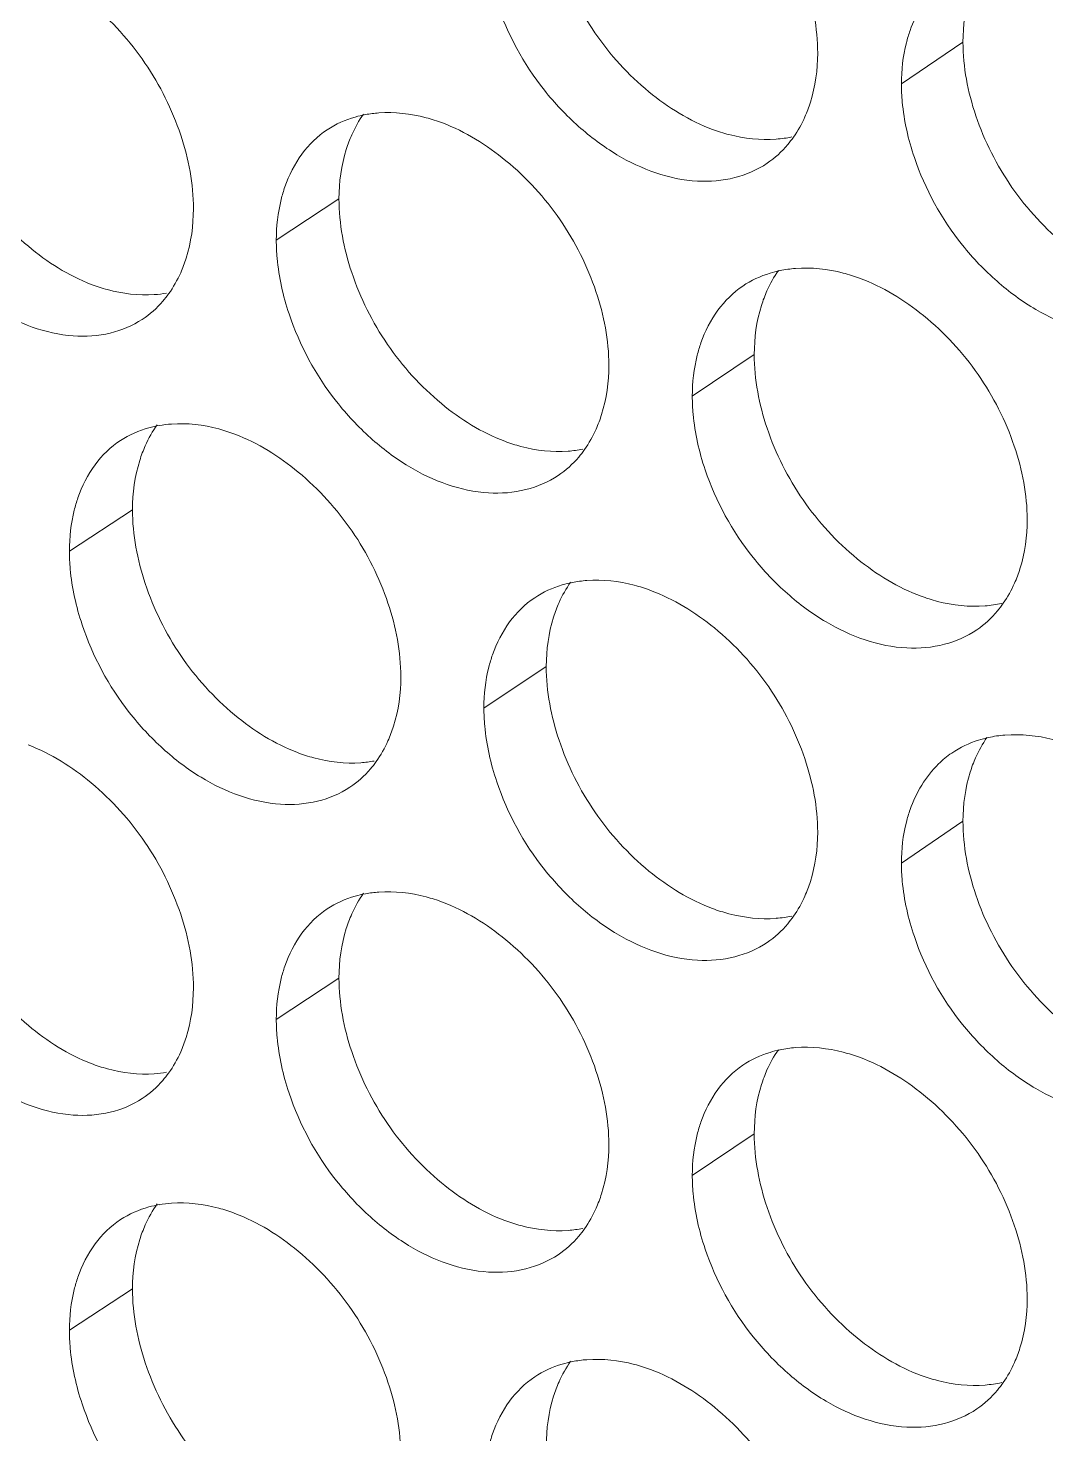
# Model space of a CAD drawing. Header units: millimetres. Extents: x 1177 to 4147, y 93 to 2194.
# Drawn here: x 2637.78 to 2648.07, y 760.61 to 774.81 of the extents above; entities that cross this region are included whole.
import ezdxf

# ---------------------------------------------------------------- set-up
doc = ezdxf.new("R2010")
doc.units = ezdxf.units.MM
doc.header["$LTSCALE"] = 0.1
doc.layers.get('0').update_dxf_attribs({"lineweight": 13})
doc.layers.add('标注', color=251, linetype='Continuous', lineweight=9)

# ---------------------------------------------------------------- blocks, each defined once
blk = doc.blocks.new('02')
at = {"layer": '标注'}
for p, q in [((4550.886, 697.944), (4549.997, 697.34)), ((4541.875, 695.681), (4540.97, 695.083)), ((4541.875, 695.681), (4540.97, 695.083)), ((4547.872, 693.433), (4546.977, 692.831)), ((4547.872, 693.433), (4546.977, 692.831)), ((4538.893, 691.191), (4537.982, 690.595)), ((4544.868, 688.929), (4543.968, 688.329)), ((4550.886, 686.694), (4549.997, 686.09)), ((4541.875, 684.431), (4540.97, 683.833)), ((4547.872, 682.183), (4546.977, 681.581)), ((4538.893, 679.941), (4537.982, 679.345))]:
    blk.add_line(p, q, dxfattribs=at)
for centre, radius, start, end in [((4542.574, 695.183), 1.743, 94.0754, 100.4818), ((4542.574, 695.183), 1.743, 94.0754, 100.4818), ((4548.059, 698.284), 1.746, 274.2779, 281.7562), ((4548.6, 692.921), 1.76, 94.3009, 101.6849), ((4548.6, 692.921), 1.76, 94.3009, 101.6849), ((4539.089, 696.016), 1.722, 273.9384, 279.9366), ((4539.089, 696.016), 1.722, 273.9384, 279.9366), ((4539.577, 690.699), 1.735, 93.9617, 99.8775), ((4545.059, 693.771), 1.738, 274.1654, 281.1515), ((4545.059, 693.771), 1.738, 274.1654, 281.1515), ((4545.582, 688.423), 1.752, 94.1885, 101.0843), ((4551.07, 691.554), 1.755, 274.3898, 282.359), ((4551.07, 691.554), 1.755, 274.3898, 282.359), ((4551.629, 686.176), 1.768, 94.4127, 102.2837), ((4542.068, 689.265), 1.73, 274.0522, 280.545), ((4542.574, 683.933), 1.743, 94.0754, 100.4818), ((4548.059, 687.034), 1.746, 274.2779, 281.7562), ((4548.6, 681.671), 1.76, 94.3009, 101.6849), ((4539.089, 684.766), 1.722, 273.9384, 279.9366), ((4539.577, 679.449), 1.735, 93.9617, 99.8775), ((4545.059, 682.521), 1.738, 274.1654, 281.1515), ((4545.582, 677.173), 1.752, 94.1885, 101.0843), ((4551.07, 680.304), 1.755, 274.3898, 282.359)]:
    blk.add_arc(centre, radius, start, end, dxfattribs=at)
for points, knots in [([(4548.788, 697.785), (4548.788, 698.145), (4548.641, 698.892), (4548.125, 699.914), (4547.353, 700.755), (4546.709, 701.153), (4546.375, 701.278)], [0, 0, 0, 0, 0.241629, 0.501316, 0.760421, 1, 1, 1, 1]), ([(4544.868, 700.179), (4544.868, 699.819), (4545.014, 699.072), (4545.526, 698.049), (4546.294, 697.206), (4546.937, 696.807), (4547.27, 696.683)], [0, 0, 0, 0, 0.241933, 0.501777, 0.760722, 1, 1, 1, 1]), ([(4539.773, 695.537), (4539.773, 695.897), (4539.628, 696.645), (4539.118, 697.669), (4538.355, 698.516), (4537.717, 698.92), (4537.385, 699.047)], [0, 0, 0, 0, 0.242103, 0.502254, 0.761298, 1, 1, 1, 1]), ([(4539.773, 695.537), (4539.773, 695.897), (4539.628, 696.645), (4539.118, 697.669), (4538.355, 698.516), (4537.717, 698.92), (4537.385, 699.047)], [0, 0, 0, 0, 0.242103, 0.502254, 0.761298, 1, 1, 1, 1]), ([(4550.724, 698.929), (4550.656, 698.882), (4550.391, 698.665), (4550.209, 698.356), (4550.123, 698.112)], [0, 0, 0, 0, 0.242752, 1, 1, 1, 1]), ([(4551.068, 698.861), (4551.038, 698.793), (4550.928, 698.499), (4550.886, 698.183), (4550.886, 697.944)], [0, 0, 0, 0, 0.237837, 1, 1, 1, 1]), ([(4544.154, 698.515), (4544.306, 698.06), (4544.659, 697.411), (4545.315, 696.719), (4546.016, 696.191), (4546.82, 695.894), (4547.586, 695.956), (4547.916, 696.099), (4548.058, 696.194)], [0, 0, 0, 0, 0.281084, 0.421471, 0.556119, 0.794437, 0.900161, 1, 1, 1, 1]), ([(4550.123, 698.112), (4550.102, 698.053), (4550.027, 697.802), (4549.997, 697.539), (4549.997, 697.34)], [0, 0, 0, 0, 0.2397, 1, 1, 1, 1]), ([(4535.921, 697.958), (4535.921, 697.598), (4536.065, 696.85), (4536.572, 695.825), (4537.331, 694.977), (4537.967, 694.573), (4538.298, 694.446)], [0, 0, 0, 0, 0.242407, 0.502714, 0.761597, 1, 1, 1, 1]), ([(4535.921, 697.958), (4535.921, 697.598), (4536.065, 696.85), (4536.572, 695.825), (4537.331, 694.977), (4537.967, 694.573), (4538.298, 694.446)], [0, 0, 0, 0, 0.242407, 0.502714, 0.761597, 1, 1, 1, 1]), ([(4550.886, 697.944), (4550.886, 697.585), (4551.032, 696.838), (4551.549, 695.817), (4552.323, 694.978), (4552.969, 694.582), (4553.305, 694.46)], [0, 0, 0, 0, 0.241622, 0.501159, 0.760144, 1, 1, 1, 1]), ([(4548.603, 696.865), (4548.634, 696.933), (4548.745, 697.228), (4548.788, 697.546), (4548.788, 697.785)], [0, 0, 0, 0, 0.237722, 1, 1, 1, 1]), ([(4549.997, 697.34), (4549.997, 697.253), (4550.015, 696.893), (4550.096, 696.537), (4550.184, 696.278)], [0, 0, 0, 0, 0.239751, 1, 1, 1, 1]), ([(4542.257, 696.897), (4542.207, 696.888), (4542.013, 696.843), (4541.828, 696.76), (4541.705, 696.678)], [0, 0, 0, 0, 0.255672, 1, 1, 1, 1]), ([(4542.257, 696.897), (4542.207, 696.888), (4542.013, 696.843), (4541.828, 696.76), (4541.705, 696.678)], [0, 0, 0, 0, 0.255672, 1, 1, 1, 1]), ([(4543.368, 696.777), (4543.291, 696.806), (4542.995, 696.901), (4542.678, 696.938), (4542.45, 696.922)], [0, 0, 0, 0, 0.264388, 1, 1, 1, 1]), ([(4543.368, 696.777), (4543.291, 696.806), (4542.995, 696.901), (4542.678, 696.938), (4542.45, 696.922)], [0, 0, 0, 0, 0.264388, 1, 1, 1, 1]), ([(4541.705, 696.678), (4541.564, 696.585), (4541.31, 696.336), (4541.152, 696.021), (4541.093, 695.852)], [0, 0, 0, 0, 0.485181, 1, 1, 1, 1]), ([(4541.705, 696.678), (4541.564, 696.585), (4541.31, 696.336), (4541.152, 696.021), (4541.093, 695.852)], [0, 0, 0, 0, 0.485181, 1, 1, 1, 1]), ([(4542.06, 696.606), (4542.029, 696.537), (4541.918, 696.242), (4541.875, 695.922), (4541.875, 695.681)], [0, 0, 0, 0, 0.237286, 1, 1, 1, 1]), ([(4542.06, 696.606), (4542.029, 696.537), (4541.918, 696.242), (4541.875, 695.922), (4541.875, 695.681)], [0, 0, 0, 0, 0.237286, 1, 1, 1, 1]), ([(4545.772, 693.279), (4545.772, 693.639), (4545.626, 694.386), (4545.112, 695.408), (4544.343, 696.251), (4543.701, 696.652), (4543.368, 696.777)], [0, 0, 0, 0, 0.241786, 0.501627, 0.760712, 1, 1, 1, 1]), ([(4545.772, 693.279), (4545.772, 693.639), (4545.626, 694.386), (4545.112, 695.408), (4544.343, 696.251), (4543.701, 696.652), (4543.368, 696.777)], [0, 0, 0, 0, 0.241786, 0.501627, 0.760712, 1, 1, 1, 1]), ([(4547.27, 696.683), (4547.347, 696.655), (4547.644, 696.56), (4547.961, 696.525), (4548.189, 696.542)], [0, 0, 0, 0, 0.264022, 1, 1, 1, 1]), ([(4548.058, 696.194), (4548.169, 696.269), (4548.303, 696.392), (4548.412, 696.535), (4548.438, 696.572)], [0, 0, 0, 0, 0.745468, 1, 1, 1, 1]), ([(4535.188, 696.3), (4535.338, 695.846), (4535.684, 695.198), (4536.329, 694.502), (4537.019, 693.97), (4537.809, 693.663), (4538.567, 693.713), (4538.895, 693.849), (4539.035, 693.941)], [0, 0, 0, 0, 0.282242, 0.422968, 0.557759, 0.795664, 0.900828, 1, 1, 1, 1]), ([(4535.188, 696.3), (4535.338, 695.846), (4535.684, 695.198), (4536.329, 694.502), (4537.019, 693.97), (4537.809, 693.663), (4538.567, 693.713), (4538.895, 693.849), (4539.035, 693.941)], [0, 0, 0, 0, 0.282242, 0.422968, 0.557759, 0.795664, 0.900828, 1, 1, 1, 1]), ([(4550.184, 696.278), (4550.338, 695.822), (4550.695, 695.172), (4551.358, 694.482), (4552.068, 693.957), (4552.881, 693.667), (4553.652, 693.738), (4553.984, 693.884), (4554.126, 693.982)], [0, 0, 0, 0, 0.280322, 0.420487, 0.555043, 0.793636, 0.899726, 1, 1, 1, 1]), ([(4541.093, 695.852), (4541.073, 695.793), (4540.999, 695.544), (4540.97, 695.281), (4540.97, 695.083)], [0, 0, 0, 0, 0.239402, 1, 1, 1, 1]), ([(4541.093, 695.852), (4541.073, 695.793), (4540.999, 695.544), (4540.97, 695.281), (4540.97, 695.083)], [0, 0, 0, 0, 0.239402, 1, 1, 1, 1]), ([(4541.875, 695.681), (4541.875, 695.322), (4542.02, 694.574), (4542.531, 693.551), (4543.296, 692.706), (4543.936, 692.305), (4544.269, 692.18)], [0, 0, 0, 0, 0.24209, 0.502088, 0.761013, 1, 1, 1, 1]), ([(4541.875, 695.681), (4541.875, 695.322), (4542.02, 694.574), (4542.531, 693.551), (4543.296, 692.706), (4543.936, 692.305), (4544.269, 692.18)], [0, 0, 0, 0, 0.24209, 0.502088, 0.761013, 1, 1, 1, 1]), ([(4539.589, 694.614), (4539.619, 694.682), (4539.73, 694.978), (4539.773, 695.297), (4539.773, 695.537)], [0, 0, 0, 0, 0.23723, 1, 1, 1, 1]), ([(4539.589, 694.614), (4539.619, 694.682), (4539.73, 694.978), (4539.773, 695.297), (4539.773, 695.537)], [0, 0, 0, 0, 0.23723, 1, 1, 1, 1]), ([(4540.97, 695.083), (4540.97, 694.997), (4540.987, 694.636), (4541.068, 694.28), (4541.154, 694.02)], [0, 0, 0, 0, 0.239627, 1, 1, 1, 1]), ([(4540.97, 695.083), (4540.97, 694.997), (4540.987, 694.636), (4541.068, 694.28), (4541.154, 694.02)], [0, 0, 0, 0, 0.239627, 1, 1, 1, 1]), ([(4548.244, 694.644), (4548.195, 694.634), (4548.007, 694.586), (4547.827, 694.503), (4547.707, 694.422)], [0, 0, 0, 0, 0.255291, 1, 1, 1, 1]), ([(4548.244, 694.644), (4548.195, 694.634), (4548.007, 694.586), (4547.827, 694.503), (4547.707, 694.422)], [0, 0, 0, 0, 0.255291, 1, 1, 1, 1]), ([(4549.392, 694.536), (4549.315, 694.564), (4549.017, 694.658), (4548.698, 694.693), (4548.468, 694.676)], [0, 0, 0, 0, 0.264101, 1, 1, 1, 1]), ([(4549.392, 694.536), (4549.315, 694.564), (4549.017, 694.658), (4548.698, 694.693), (4548.468, 694.676)], [0, 0, 0, 0, 0.264101, 1, 1, 1, 1]), ([(4538.298, 694.446), (4538.374, 694.417), (4538.667, 694.32), (4538.981, 694.283), (4539.207, 694.298)], [0, 0, 0, 0, 0.264454, 1, 1, 1, 1]), ([(4538.298, 694.446), (4538.374, 694.417), (4538.667, 694.32), (4538.981, 694.283), (4539.207, 694.298)], [0, 0, 0, 0, 0.264454, 1, 1, 1, 1]), ([(4547.707, 694.422), (4547.569, 694.328), (4547.318, 694.081), (4547.161, 693.769), (4547.102, 693.602)], [0, 0, 0, 0, 0.485902, 1, 1, 1, 1]), ([(4547.707, 694.422), (4547.569, 694.328), (4547.318, 694.081), (4547.161, 693.769), (4547.102, 693.602)], [0, 0, 0, 0, 0.485902, 1, 1, 1, 1]), ([(4551.814, 691.049), (4551.814, 691.408), (4551.667, 692.155), (4551.148, 693.176), (4550.374, 694.015), (4549.727, 694.412), (4549.392, 694.536)], [0, 0, 0, 0, 0.241473, 0.501006, 0.760131, 1, 1, 1, 1]), ([(4551.814, 691.049), (4551.814, 691.408), (4551.667, 692.155), (4551.148, 693.176), (4550.374, 694.015), (4549.727, 694.412), (4549.392, 694.536)], [0, 0, 0, 0, 0.241473, 0.501006, 0.760131, 1, 1, 1, 1]), ([(4539.035, 693.941), (4539.145, 694.013), (4539.279, 694.133), (4539.388, 694.272), (4539.415, 694.309)], [0, 0, 0, 0, 0.745335, 1, 1, 1, 1]), ([(4539.035, 693.941), (4539.145, 694.013), (4539.279, 694.133), (4539.388, 694.272), (4539.415, 694.309)], [0, 0, 0, 0, 0.745335, 1, 1, 1, 1]), ([(4548.055, 694.353), (4548.025, 694.284), (4547.914, 693.99), (4547.872, 693.672), (4547.872, 693.433)], [0, 0, 0, 0, 0.23765, 1, 1, 1, 1]), ([(4548.055, 694.353), (4548.025, 694.284), (4547.914, 693.99), (4547.872, 693.672), (4547.872, 693.433)], [0, 0, 0, 0, 0.23765, 1, 1, 1, 1]), ([(4541.154, 694.02), (4541.306, 693.565), (4541.657, 692.917), (4542.309, 692.223), (4543.006, 691.693), (4543.806, 691.393), (4544.569, 691.452), (4544.899, 691.592), (4545.04, 691.686)], [0, 0, 0, 0, 0.281468, 0.421967, 0.556662, 0.794843, 0.900382, 1, 1, 1, 1]), ([(4541.154, 694.02), (4541.306, 693.565), (4541.657, 692.917), (4542.309, 692.223), (4543.006, 691.693), (4543.806, 691.393), (4544.569, 691.452), (4544.899, 691.592), (4545.04, 691.686)], [0, 0, 0, 0, 0.281468, 0.421967, 0.556662, 0.794843, 0.900382, 1, 1, 1, 1]), ([(4547.102, 693.602), (4547.082, 693.543), (4547.007, 693.292), (4546.977, 693.029), (4546.977, 692.831)], [0, 0, 0, 0, 0.2396, 1, 1, 1, 1]), ([(4547.102, 693.602), (4547.082, 693.543), (4547.007, 693.292), (4546.977, 693.029), (4546.977, 692.831)], [0, 0, 0, 0, 0.2396, 1, 1, 1, 1]), ([(4547.872, 693.433), (4547.872, 693.073), (4548.018, 692.326), (4548.532, 691.305), (4549.303, 690.464), (4549.948, 690.066), (4550.282, 689.943)], [0, 0, 0, 0, 0.241777, 0.501467, 0.760433, 1, 1, 1, 1]), ([(4547.872, 693.433), (4547.872, 693.073), (4548.018, 692.326), (4548.532, 691.305), (4549.303, 690.464), (4549.948, 690.066), (4550.282, 689.943)], [0, 0, 0, 0, 0.241777, 0.501467, 0.760433, 1, 1, 1, 1]), ([(4545.587, 692.356), (4545.618, 692.424), (4545.729, 692.719), (4545.772, 693.039), (4545.772, 693.279)], [0, 0, 0, 0, 0.237534, 1, 1, 1, 1]), ([(4545.587, 692.356), (4545.618, 692.424), (4545.729, 692.719), (4545.772, 693.039), (4545.772, 693.279)], [0, 0, 0, 0, 0.237534, 1, 1, 1, 1]), ([(4546.977, 692.831), (4546.977, 692.744), (4546.995, 692.384), (4547.076, 692.028), (4547.163, 691.768)], [0, 0, 0, 0, 0.23971, 1, 1, 1, 1]), ([(4546.977, 692.831), (4546.977, 692.744), (4546.995, 692.384), (4547.076, 692.028), (4547.163, 691.768)], [0, 0, 0, 0, 0.23971, 1, 1, 1, 1]), ([(4539.279, 692.409), (4539.229, 692.4), (4539.032, 692.356), (4538.844, 692.274), (4538.719, 692.192)], [0, 0, 0, 0, 0.255872, 1, 1, 1, 1]), ([(4540.371, 692.283), (4540.295, 692.312), (4540, 692.408), (4539.684, 692.446), (4539.457, 692.43)], [0, 0, 0, 0, 0.264534, 1, 1, 1, 1]), ([(4538.719, 692.192), (4538.578, 692.099), (4538.322, 691.85), (4538.163, 691.533), (4538.104, 691.363)], [0, 0, 0, 0, 0.48481, 1, 1, 1, 1]), ([(4542.768, 688.78), (4542.768, 689.14), (4542.622, 689.887), (4542.109, 690.91), (4541.344, 691.755), (4540.704, 692.157), (4540.371, 692.283)], [0, 0, 0, 0, 0.241944, 0.50194, 0.761004, 1, 1, 1, 1]), ([(4544.269, 692.18), (4544.346, 692.152), (4544.641, 692.057), (4544.957, 692.02), (4545.185, 692.037)], [0, 0, 0, 0, 0.264165, 1, 1, 1, 1]), ([(4544.269, 692.18), (4544.346, 692.152), (4544.641, 692.057), (4544.957, 692.02), (4545.185, 692.037)], [0, 0, 0, 0, 0.264165, 1, 1, 1, 1]), ([(4539.077, 692.115), (4539.047, 692.047), (4538.936, 691.751), (4538.893, 691.432), (4538.893, 691.191)], [0, 0, 0, 0, 0.237139, 1, 1, 1, 1]), ([(4545.04, 691.686), (4545.15, 691.76), (4545.285, 691.882), (4545.394, 692.023), (4545.42, 692.06)], [0, 0, 0, 0, 0.745425, 1, 1, 1, 1]), ([(4545.04, 691.686), (4545.15, 691.76), (4545.285, 691.882), (4545.394, 692.023), (4545.42, 692.06)], [0, 0, 0, 0, 0.745425, 1, 1, 1, 1]), ([(4547.163, 691.768), (4547.317, 691.312), (4547.672, 690.663), (4548.331, 689.972), (4549.037, 689.445), (4549.845, 689.152), (4550.614, 689.218), (4550.945, 689.363), (4551.087, 689.459)], [0, 0, 0, 0, 0.280702, 0.420977, 0.555579, 0.794035, 0.899943, 1, 1, 1, 1]), ([(4547.163, 691.768), (4547.317, 691.312), (4547.672, 690.663), (4548.331, 689.972), (4549.037, 689.445), (4549.845, 689.152), (4550.614, 689.218), (4550.945, 689.363), (4551.087, 689.459)], [0, 0, 0, 0, 0.280702, 0.420977, 0.555579, 0.794035, 0.899943, 1, 1, 1, 1]), ([(4538.104, 691.363), (4538.084, 691.304), (4538.01, 691.055), (4537.982, 690.793), (4537.982, 690.595)], [0, 0, 0, 0, 0.239305, 1, 1, 1, 1]), ([(4538.893, 691.191), (4538.893, 690.831), (4539.037, 690.084), (4539.546, 689.059), (4540.308, 688.213), (4540.946, 687.811), (4541.278, 687.685)], [0, 0, 0, 0, 0.242248, 0.5024, 0.761305, 1, 1, 1, 1]), ([(4551.63, 690.131), (4551.661, 690.199), (4551.771, 690.493), (4551.814, 690.81), (4551.814, 691.049)], [0, 0, 0, 0, 0.237909, 1, 1, 1, 1]), ([(4551.63, 690.131), (4551.661, 690.199), (4551.771, 690.493), (4551.814, 690.81), (4551.814, 691.049)], [0, 0, 0, 0, 0.237909, 1, 1, 1, 1]), ([(4537.982, 690.595), (4537.982, 690.509), (4537.999, 690.148), (4538.079, 689.792), (4538.166, 689.532)], [0, 0, 0, 0, 0.239586, 1, 1, 1, 1]), ([(4545.245, 690.142), (4545.196, 690.132), (4545.005, 690.086), (4544.822, 690.003), (4544.701, 689.921)], [0, 0, 0, 0, 0.255479, 1, 1, 1, 1]), ([(4546.375, 690.028), (4546.298, 690.056), (4546, 690.151), (4545.683, 690.187), (4545.454, 690.17)], [0, 0, 0, 0, 0.264244, 1, 1, 1, 1]), ([(4544.701, 689.921), (4544.561, 689.828), (4544.309, 689.58), (4544.151, 689.266), (4544.092, 689.098)], [0, 0, 0, 0, 0.485545, 1, 1, 1, 1]), ([(4548.788, 686.535), (4548.788, 686.895), (4548.641, 687.642), (4548.125, 688.664), (4547.353, 689.505), (4546.709, 689.903), (4546.375, 690.028)], [0, 0, 0, 0, 0.241629, 0.501316, 0.760421, 1, 1, 1, 1]), ([(4550.282, 689.943), (4550.359, 689.915), (4550.657, 689.821), (4550.975, 689.786), (4551.205, 689.804)], [0, 0, 0, 0, 0.263881, 1, 1, 1, 1]), ([(4550.282, 689.943), (4550.359, 689.915), (4550.657, 689.821), (4550.975, 689.786), (4551.205, 689.804)], [0, 0, 0, 0, 0.263881, 1, 1, 1, 1]), ([(4545.053, 689.851), (4545.022, 689.783), (4544.911, 689.488), (4544.868, 689.169), (4544.868, 688.929)], [0, 0, 0, 0, 0.237462, 1, 1, 1, 1]), ([(4551.087, 689.459), (4551.198, 689.535), (4551.332, 689.66), (4551.441, 689.803), (4551.467, 689.841)], [0, 0, 0, 0, 0.745511, 1, 1, 1, 1]), ([(4551.087, 689.459), (4551.198, 689.535), (4551.332, 689.66), (4551.441, 689.803), (4551.467, 689.841)], [0, 0, 0, 0, 0.745511, 1, 1, 1, 1]), ([(4538.166, 689.532), (4538.317, 689.077), (4538.665, 688.429), (4539.314, 687.734), (4540.007, 687.203), (4540.802, 686.9), (4541.563, 686.954), (4541.891, 687.092), (4542.032, 687.185)], [0, 0, 0, 0, 0.281854, 0.422466, 0.557209, 0.795252, 0.900604, 1, 1, 1, 1]), ([(4544.092, 689.098), (4544.072, 689.039), (4543.997, 688.789), (4543.968, 688.527), (4543.968, 688.329)], [0, 0, 0, 0, 0.239501, 1, 1, 1, 1]), ([(4544.868, 688.929), (4544.868, 688.569), (4545.014, 687.822), (4545.526, 686.799), (4546.294, 685.956), (4546.937, 685.557), (4547.27, 685.433)], [0, 0, 0, 0, 0.241933, 0.501777, 0.760722, 1, 1, 1, 1]), ([(4542.582, 687.856), (4542.613, 687.924), (4542.725, 688.22), (4542.768, 688.539), (4542.768, 688.78)], [0, 0, 0, 0, 0.237376, 1, 1, 1, 1]), ([(4543.968, 688.329), (4543.968, 688.242), (4543.986, 687.882), (4544.066, 687.525), (4544.154, 687.265)], [0, 0, 0, 0, 0.239668, 1, 1, 1, 1]), ([(4551.253, 687.903), (4551.205, 687.893), (4551.02, 687.844), (4550.843, 687.76), (4550.724, 687.679)], [0, 0, 0, 0, 0.255107, 1, 1, 1, 1]), ([(4552.42, 687.8), (4552.343, 687.829), (4552.043, 687.922), (4551.724, 687.957), (4551.493, 687.938)], [0, 0, 0, 0, 0.26396, 1, 1, 1, 1]), ([(4539.773, 684.287), (4539.773, 684.647), (4539.628, 685.395), (4539.118, 686.419), (4538.355, 687.266), (4537.717, 687.67), (4537.385, 687.797)], [0, 0, 0, 0, 0.242103, 0.502254, 0.761298, 1, 1, 1, 1]), ([(4541.278, 687.685), (4541.354, 687.656), (4541.649, 687.56), (4541.964, 687.523), (4542.191, 687.539)], [0, 0, 0, 0, 0.264309, 1, 1, 1, 1]), ([(4550.724, 687.679), (4550.656, 687.632), (4550.391, 687.415), (4550.209, 687.106), (4550.123, 686.862)], [0, 0, 0, 0, 0.242752, 1, 1, 1, 1]), ([(4542.032, 687.185), (4542.142, 687.258), (4542.277, 687.379), (4542.386, 687.519), (4542.412, 687.556)], [0, 0, 0, 0, 0.74538, 1, 1, 1, 1]), ([(4551.068, 687.611), (4551.038, 687.543), (4550.928, 687.249), (4550.886, 686.933), (4550.886, 686.694)], [0, 0, 0, 0, 0.237837, 1, 1, 1, 1]), ([(4544.154, 687.265), (4544.306, 686.81), (4544.659, 686.161), (4545.315, 685.469), (4546.016, 684.941), (4546.82, 684.644), (4547.586, 684.706), (4547.916, 684.849), (4548.058, 684.944)], [0, 0, 0, 0, 0.281084, 0.421471, 0.556119, 0.794437, 0.900161, 1, 1, 1, 1]), ([(4550.123, 686.862), (4550.102, 686.803), (4550.027, 686.552), (4549.997, 686.289), (4549.997, 686.09)], [0, 0, 0, 0, 0.2397, 1, 1, 1, 1]), ([(4535.921, 686.708), (4535.921, 686.348), (4536.065, 685.6), (4536.572, 684.575), (4537.331, 683.727), (4537.967, 683.323), (4538.298, 683.196)], [0, 0, 0, 0, 0.242407, 0.502714, 0.761597, 1, 1, 1, 1]), ([(4550.886, 686.694), (4550.886, 686.335), (4551.032, 685.588), (4551.549, 684.567), (4552.323, 683.728), (4552.969, 683.332), (4553.305, 683.21)], [0, 0, 0, 0, 0.241622, 0.501159, 0.760144, 1, 1, 1, 1]), ([(4548.603, 685.615), (4548.634, 685.683), (4548.745, 685.978), (4548.788, 686.296), (4548.788, 686.535)], [0, 0, 0, 0, 0.237722, 1, 1, 1, 1]), ([(4549.997, 686.09), (4549.997, 686.003), (4550.015, 685.643), (4550.096, 685.287), (4550.184, 685.028)], [0, 0, 0, 0, 0.239751, 1, 1, 1, 1]), ([(4542.257, 685.647), (4542.207, 685.638), (4542.013, 685.593), (4541.828, 685.51), (4541.705, 685.428)], [0, 0, 0, 0, 0.255672, 1, 1, 1, 1]), ([(4543.368, 685.527), (4543.291, 685.556), (4542.995, 685.651), (4542.678, 685.688), (4542.45, 685.672)], [0, 0, 0, 0, 0.264388, 1, 1, 1, 1]), ([(4545.772, 682.029), (4545.772, 682.389), (4545.626, 683.136), (4545.112, 684.158), (4544.343, 685.001), (4543.701, 685.402), (4543.368, 685.527)], [0, 0, 0, 0, 0.241786, 0.501627, 0.760712, 1, 1, 1, 1]), ([(4547.27, 685.433), (4547.347, 685.405), (4547.644, 685.31), (4547.961, 685.275), (4548.189, 685.292)], [0, 0, 0, 0, 0.264022, 1, 1, 1, 1]), ([(4541.705, 685.428), (4541.564, 685.335), (4541.31, 685.086), (4541.152, 684.771), (4541.093, 684.602)], [0, 0, 0, 0, 0.485181, 1, 1, 1, 1]), ([(4542.06, 685.356), (4542.029, 685.287), (4541.918, 684.992), (4541.875, 684.672), (4541.875, 684.431)], [0, 0, 0, 0, 0.237286, 1, 1, 1, 1]), ([(4548.058, 684.944), (4548.169, 685.019), (4548.303, 685.142), (4548.412, 685.285), (4548.438, 685.322)], [0, 0, 0, 0, 0.745468, 1, 1, 1, 1]), ([(4535.188, 685.05), (4535.338, 684.596), (4535.684, 683.948), (4536.329, 683.252), (4537.019, 682.72), (4537.809, 682.413), (4538.567, 682.463), (4538.895, 682.599), (4539.035, 682.691)], [0, 0, 0, 0, 0.282242, 0.422968, 0.557759, 0.795664, 0.900828, 1, 1, 1, 1]), ([(4550.184, 685.028), (4550.338, 684.572), (4550.695, 683.922), (4551.358, 683.232), (4552.068, 682.707), (4552.881, 682.417), (4553.652, 682.488), (4553.984, 682.634), (4554.126, 682.732)], [0, 0, 0, 0, 0.280322, 0.420487, 0.555043, 0.793636, 0.899726, 1, 1, 1, 1]), ([(4541.093, 684.602), (4541.073, 684.543), (4540.999, 684.294), (4540.97, 684.031), (4540.97, 683.833)], [0, 0, 0, 0, 0.239402, 1, 1, 1, 1]), ([(4541.875, 684.431), (4541.875, 684.072), (4542.02, 683.324), (4542.531, 682.301), (4543.296, 681.456), (4543.936, 681.055), (4544.269, 680.93)], [0, 0, 0, 0, 0.24209, 0.502088, 0.761013, 1, 1, 1, 1]), ([(4539.589, 683.364), (4539.619, 683.432), (4539.73, 683.728), (4539.773, 684.047), (4539.773, 684.287)], [0, 0, 0, 0, 0.23723, 1, 1, 1, 1]), ([(4540.97, 683.833), (4540.97, 683.747), (4540.987, 683.386), (4541.068, 683.03), (4541.154, 682.77)], [0, 0, 0, 0, 0.239627, 1, 1, 1, 1]), ([(4549.392, 683.286), (4549.315, 683.314), (4549.017, 683.408), (4548.698, 683.443), (4548.468, 683.426)], [0, 0, 0, 0, 0.264101, 1, 1, 1, 1]), ([(4548.244, 683.394), (4548.195, 683.384), (4548.007, 683.336), (4547.827, 683.253), (4547.707, 683.172)], [0, 0, 0, 0, 0.255291, 1, 1, 1, 1]), ([(4551.814, 679.799), (4551.814, 680.158), (4551.667, 680.905), (4551.148, 681.926), (4550.374, 682.765), (4549.727, 683.162), (4549.392, 683.286)], [0, 0, 0, 0, 0.241473, 0.501006, 0.760131, 1, 1, 1, 1]), ([(4538.298, 683.196), (4538.374, 683.167), (4538.667, 683.07), (4538.981, 683.033), (4539.207, 683.048)], [0, 0, 0, 0, 0.264454, 1, 1, 1, 1]), ([(4539.035, 682.691), (4539.145, 682.763), (4539.279, 682.883), (4539.388, 683.022), (4539.415, 683.059)], [0, 0, 0, 0, 0.745335, 1, 1, 1, 1]), ([(4547.707, 683.172), (4547.569, 683.078), (4547.318, 682.831), (4547.161, 682.519), (4547.102, 682.352)], [0, 0, 0, 0, 0.485902, 1, 1, 1, 1]), ([(4548.055, 683.103), (4548.025, 683.034), (4547.914, 682.74), (4547.872, 682.422), (4547.872, 682.183)], [0, 0, 0, 0, 0.23765, 1, 1, 1, 1]), ([(4541.154, 682.77), (4541.306, 682.315), (4541.657, 681.667), (4542.309, 680.973), (4543.006, 680.443), (4543.806, 680.143), (4544.569, 680.202), (4544.899, 680.342), (4545.04, 680.436)], [0, 0, 0, 0, 0.281468, 0.421967, 0.556662, 0.794843, 0.900382, 1, 1, 1, 1]), ([(4547.102, 682.352), (4547.082, 682.293), (4547.007, 682.042), (4546.977, 681.779), (4546.977, 681.581)], [0, 0, 0, 0, 0.2396, 1, 1, 1, 1]), ([(4545.587, 681.106), (4545.618, 681.174), (4545.729, 681.469), (4545.772, 681.789), (4545.772, 682.029)], [0, 0, 0, 0, 0.237534, 1, 1, 1, 1]), ([(4547.872, 682.183), (4547.872, 681.823), (4548.018, 681.076), (4548.532, 680.055), (4549.303, 679.214), (4549.948, 678.816), (4550.282, 678.693)], [0, 0, 0, 0, 0.241777, 0.501467, 0.760433, 1, 1, 1, 1]), ([(4546.977, 681.581), (4546.977, 681.494), (4546.995, 681.134), (4547.076, 680.778), (4547.163, 680.518)], [0, 0, 0, 0, 0.23971, 1, 1, 1, 1]), ([(4540.371, 681.033), (4540.295, 681.062), (4540, 681.158), (4539.684, 681.196), (4539.457, 681.18)], [0, 0, 0, 0, 0.264534, 1, 1, 1, 1]), ([(4539.279, 681.159), (4539.229, 681.15), (4539.032, 681.106), (4538.844, 681.024), (4538.719, 680.942)], [0, 0, 0, 0, 0.255872, 1, 1, 1, 1]), ([(4542.768, 677.53), (4542.768, 677.89), (4542.622, 678.637), (4542.109, 679.66), (4541.344, 680.505), (4540.704, 680.907), (4540.371, 681.033)], [0, 0, 0, 0, 0.241944, 0.50194, 0.761004, 1, 1, 1, 1]), ([(4538.719, 680.942), (4538.578, 680.849), (4538.322, 680.6), (4538.163, 680.283), (4538.104, 680.113)], [0, 0, 0, 0, 0.48481, 1, 1, 1, 1]), ([(4539.077, 680.865), (4539.047, 680.797), (4538.936, 680.501), (4538.893, 680.182), (4538.893, 679.941)], [0, 0, 0, 0, 0.237139, 1, 1, 1, 1]), ([(4544.269, 680.93), (4544.346, 680.902), (4544.641, 680.807), (4544.957, 680.77), (4545.185, 680.787)], [0, 0, 0, 0, 0.264165, 1, 1, 1, 1]), ([(4545.04, 680.436), (4545.15, 680.51), (4545.285, 680.632), (4545.394, 680.773), (4545.42, 680.81)], [0, 0, 0, 0, 0.745425, 1, 1, 1, 1]), ([(4547.163, 680.518), (4547.317, 680.062), (4547.672, 679.413), (4548.331, 678.722), (4549.037, 678.195), (4549.845, 677.902), (4550.614, 677.968), (4550.945, 678.113), (4551.087, 678.209)], [0, 0, 0, 0, 0.280702, 0.420977, 0.555579, 0.794035, 0.899943, 1, 1, 1, 1]), ([(4538.104, 680.113), (4538.084, 680.054), (4538.01, 679.805), (4537.982, 679.543), (4537.982, 679.345)], [0, 0, 0, 0, 0.239305, 1, 1, 1, 1]), ([(4538.893, 679.941), (4538.893, 679.581), (4539.037, 678.834), (4539.546, 677.809), (4540.308, 676.963), (4540.946, 676.561), (4541.278, 676.435)], [0, 0, 0, 0, 0.242248, 0.5024, 0.761305, 1, 1, 1, 1]), ([(4551.63, 678.881), (4551.661, 678.949), (4551.771, 679.243), (4551.814, 679.56), (4551.814, 679.799)], [0, 0, 0, 0, 0.237909, 1, 1, 1, 1]), ([(4537.982, 679.345), (4537.982, 679.259), (4537.999, 678.898), (4538.079, 678.542), (4538.166, 678.282)], [0, 0, 0, 0, 0.239586, 1, 1, 1, 1]), ([(4545.245, 678.892), (4545.196, 678.882), (4545.005, 678.836), (4544.822, 678.753), (4544.701, 678.671)], [0, 0, 0, 0, 0.255479, 1, 1, 1, 1]), ([(4546.375, 678.778), (4546.298, 678.806), (4546, 678.901), (4545.683, 678.937), (4545.454, 678.92)], [0, 0, 0, 0, 0.264244, 1, 1, 1, 1]), ([(4548.788, 675.285), (4548.788, 675.645), (4548.641, 676.392), (4548.125, 677.414), (4547.353, 678.255), (4546.709, 678.653), (4546.375, 678.778)], [0, 0, 0, 0, 0.241629, 0.501316, 0.760421, 1, 1, 1, 1]), ([(4544.701, 678.671), (4544.561, 678.578), (4544.309, 678.33), (4544.151, 678.016), (4544.092, 677.848)], [0, 0, 0, 0, 0.485545, 1, 1, 1, 1]), ([(4545.053, 678.601), (4545.022, 678.533), (4544.911, 678.238), (4544.868, 677.919), (4544.868, 677.679)], [0, 0, 0, 0, 0.237462, 1, 1, 1, 1]), ([(4550.282, 678.693), (4550.359, 678.665), (4550.657, 678.571), (4550.975, 678.536), (4551.205, 678.554)], [0, 0, 0, 0, 0.263881, 1, 1, 1, 1]), ([(4551.087, 678.209), (4551.198, 678.285), (4551.332, 678.41), (4551.441, 678.553), (4551.467, 678.591)], [0, 0, 0, 0, 0.745511, 1, 1, 1, 1]), ([(4538.166, 678.282), (4538.317, 677.827), (4538.665, 677.179), (4539.314, 676.484), (4540.007, 675.953), (4540.802, 675.65), (4541.563, 675.704), (4541.891, 675.842), (4542.032, 675.935)], [0, 0, 0, 0, 0.281854, 0.422466, 0.557209, 0.795252, 0.900604, 1, 1, 1, 1]), ([(4544.092, 677.848), (4544.072, 677.789), (4543.997, 677.539), (4543.968, 677.277), (4543.968, 677.079)], [0, 0, 0, 0, 0.239501, 1, 1, 1, 1])]:
    blk.add_open_spline(points, degree=3, knots=knots, dxfattribs=at)
for points in [[(4542.23, 696.905), (4542.163, 696.812), (4542.107, 696.711), (4542.06, 696.606)], [(4542.23, 696.905), (4542.163, 696.812), (4542.107, 696.711), (4542.06, 696.606)], [(4548.438, 696.572), (4548.503, 696.664), (4548.558, 696.763), (4548.603, 696.865)], [(4539.415, 694.309), (4539.483, 694.404), (4539.541, 694.507), (4539.589, 694.614)], [(4539.415, 694.309), (4539.483, 694.404), (4539.541, 694.507), (4539.589, 694.614)], [(4548.22, 694.646), (4548.156, 694.554), (4548.101, 694.455), (4548.055, 694.353)], [(4548.22, 694.646), (4548.156, 694.554), (4548.101, 694.455), (4548.055, 694.353)], [(4539.25, 692.42), (4539.182, 692.325), (4539.124, 692.222), (4539.077, 692.115)], [(4545.42, 692.06), (4545.485, 692.153), (4545.541, 692.252), (4545.587, 692.356)], [(4545.42, 692.06), (4545.485, 692.153), (4545.541, 692.252), (4545.587, 692.356)], [(4545.22, 690.147), (4545.155, 690.055), (4545.099, 689.955), (4545.053, 689.851)], [(4551.467, 689.841), (4551.531, 689.932), (4551.585, 690.03), (4551.63, 690.131)], [(4551.467, 689.841), (4551.531, 689.932), (4551.585, 690.03), (4551.63, 690.131)], [(4551.231, 687.902), (4551.168, 687.811), (4551.114, 687.713), (4551.068, 687.611)], [(4542.412, 687.556), (4542.479, 687.65), (4542.535, 687.751), (4542.582, 687.856)], [(4542.23, 685.655), (4542.163, 685.562), (4542.107, 685.461), (4542.06, 685.356)], [(4548.438, 685.322), (4548.503, 685.414), (4548.558, 685.513), (4548.603, 685.615)], [(4539.415, 683.059), (4539.483, 683.154), (4539.541, 683.257), (4539.589, 683.364)], [(4548.22, 683.396), (4548.156, 683.304), (4548.101, 683.205), (4548.055, 683.103)], [(4539.25, 681.17), (4539.182, 681.075), (4539.124, 680.972), (4539.077, 680.865)], [(4545.42, 680.81), (4545.485, 680.903), (4545.541, 681.002), (4545.587, 681.106)], [(4545.22, 678.897), (4545.155, 678.805), (4545.099, 678.705), (4545.053, 678.601)], [(4551.467, 678.591), (4551.531, 678.682), (4551.585, 678.78), (4551.63, 678.881)]]:
    blk.add_open_spline(points, degree=3, dxfattribs=at)

msp = doc.modelspace()

# ---------------------------------------------------------------- block references
at = {"xscale": 0.7, "yscale": 0.7, "zscale": 0.7}
msp.add_blockref('02', (-538.391, 286.112), dxfattribs=at)

doc.saveas('drawing.dxf')
